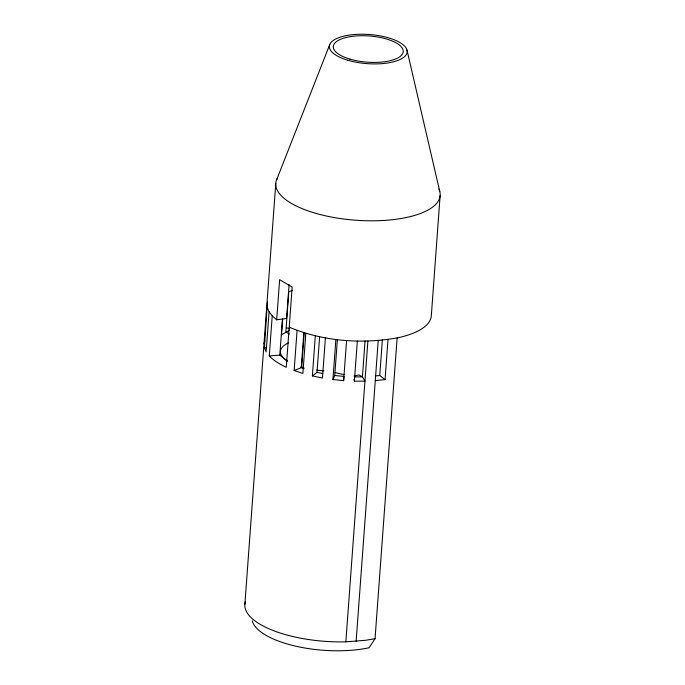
<?xml version="1.0" encoding="UTF-8"?>
<svg xmlns="http://www.w3.org/2000/svg" width="685" height="685" viewBox="0 0 685 685"><rect width="100%" height="100%" fill="white"/><g stroke="black" fill="none" stroke-linecap="round" stroke-linejoin="round"><path stroke-width="1.03" d="M367.879 341.053L345.848 641.845L365.918 640.252L375.046 638.685L397.129 337.902C361.209 344.255 322.995 341.361 289.216 327.165M356.132 641.314L378.223 340.522M244.862 604.401L275.79 183.297M267.321 307.676L269.094 311.778L266.148 351.884L264.376 347.783L267.467 301.631M289.079 284.669L286.595 318.439L276.689 319.818L279.634 279.711L292.161 287.058L286.27 367.271A82.405 30.868 4.2 0 1 269.282 355.952L272.228 315.853L269.094 311.778M287.751 361.269L279.805 355.121L282.443 319.236M282.657 318.962L281.492 334.794L289.447 330.316M305.835 333.321L302.89 373.428L294.139 370.525L297.076 330.418M294.139 370.525L301.254 367.699L303.815 332.867M301.7 367.057L304.2 333.013M325.401 337.876L322.455 377.983L312.377 375.928L315.323 335.821M312.377 375.928L317.009 372.366L319.638 336.481M332.927 379.558L334.742 375.491L343.981 376.416L343.63 380.62L332.927 379.558L335.873 339.452M334.742 375.491L337.38 339.606M343.63 380.62L346.576 340.513M354.094 376.005L359.094 374.952L362.416 376.878L364.994 381.143L354.385 381.16L357.33 341.053M365.054 340.993L362.416 376.878L354.273 376.878M388.01 339.469L385.064 379.576L379.738 375.508L382.376 339.623M440.138 195.576L431.302 315.896A82.405 30.868 4.2 0 1 397.154 337.919M264.008 343.716L264.778 340.745M276.826 179.333L329.862 44.285M375.046 638.685L369.104 647.753A73.74 27.623 4.2 0 1 295.449 646.118A73.74 27.623 4.2 0 1 252.191 620.756M292.392 290.217L288.796 291.878L285.85 331.985L289.293 334.032M375.286 380.629L385.064 379.576M375.5 375.962L379.738 375.508M269.282 355.952L279.805 355.121M264.376 347.783L266.414 347.834M317.009 372.366L322.798 373.548M335.042 372.58L344.067 374.618M301.254 367.699L304.089 368.633M286.407 327.687L289.31 328.766M272.228 315.853L276.689 319.818M353.931 379.447L354.385 381.16M406.993 50.048L439.77 191.509M345.848 641.845A82.405 30.868 4.2 0 1 245.504 601.413M323.911 370.825A43.369 16.243 4.2 0 1 316.727 370.157M303.883 367.751A43.369 16.243 4.2 0 1 300.912 366.929M286.784 360.695A43.369 16.243 4.2 0 1 288.257 342.945M438.871 189.051A82.405 30.868 4.2 0 1 356.491 220.279A82.405 30.868 4.2 0 1 277.622 177.792M347.774 60.229A39.002 14.608 4.2 0 0 407.164 51.974A39.002 14.608 4.2 0 0 349.864 35.004A39.002 14.608 4.2 0 0 347.774 60.229M349.855 59.098A35.055 13.135 4.2 0 0 403.225 51.683A35.055 13.135 4.2 0 0 351.73 36.425A35.055 13.135 4.2 0 0 349.855 59.098"/></g></svg>
